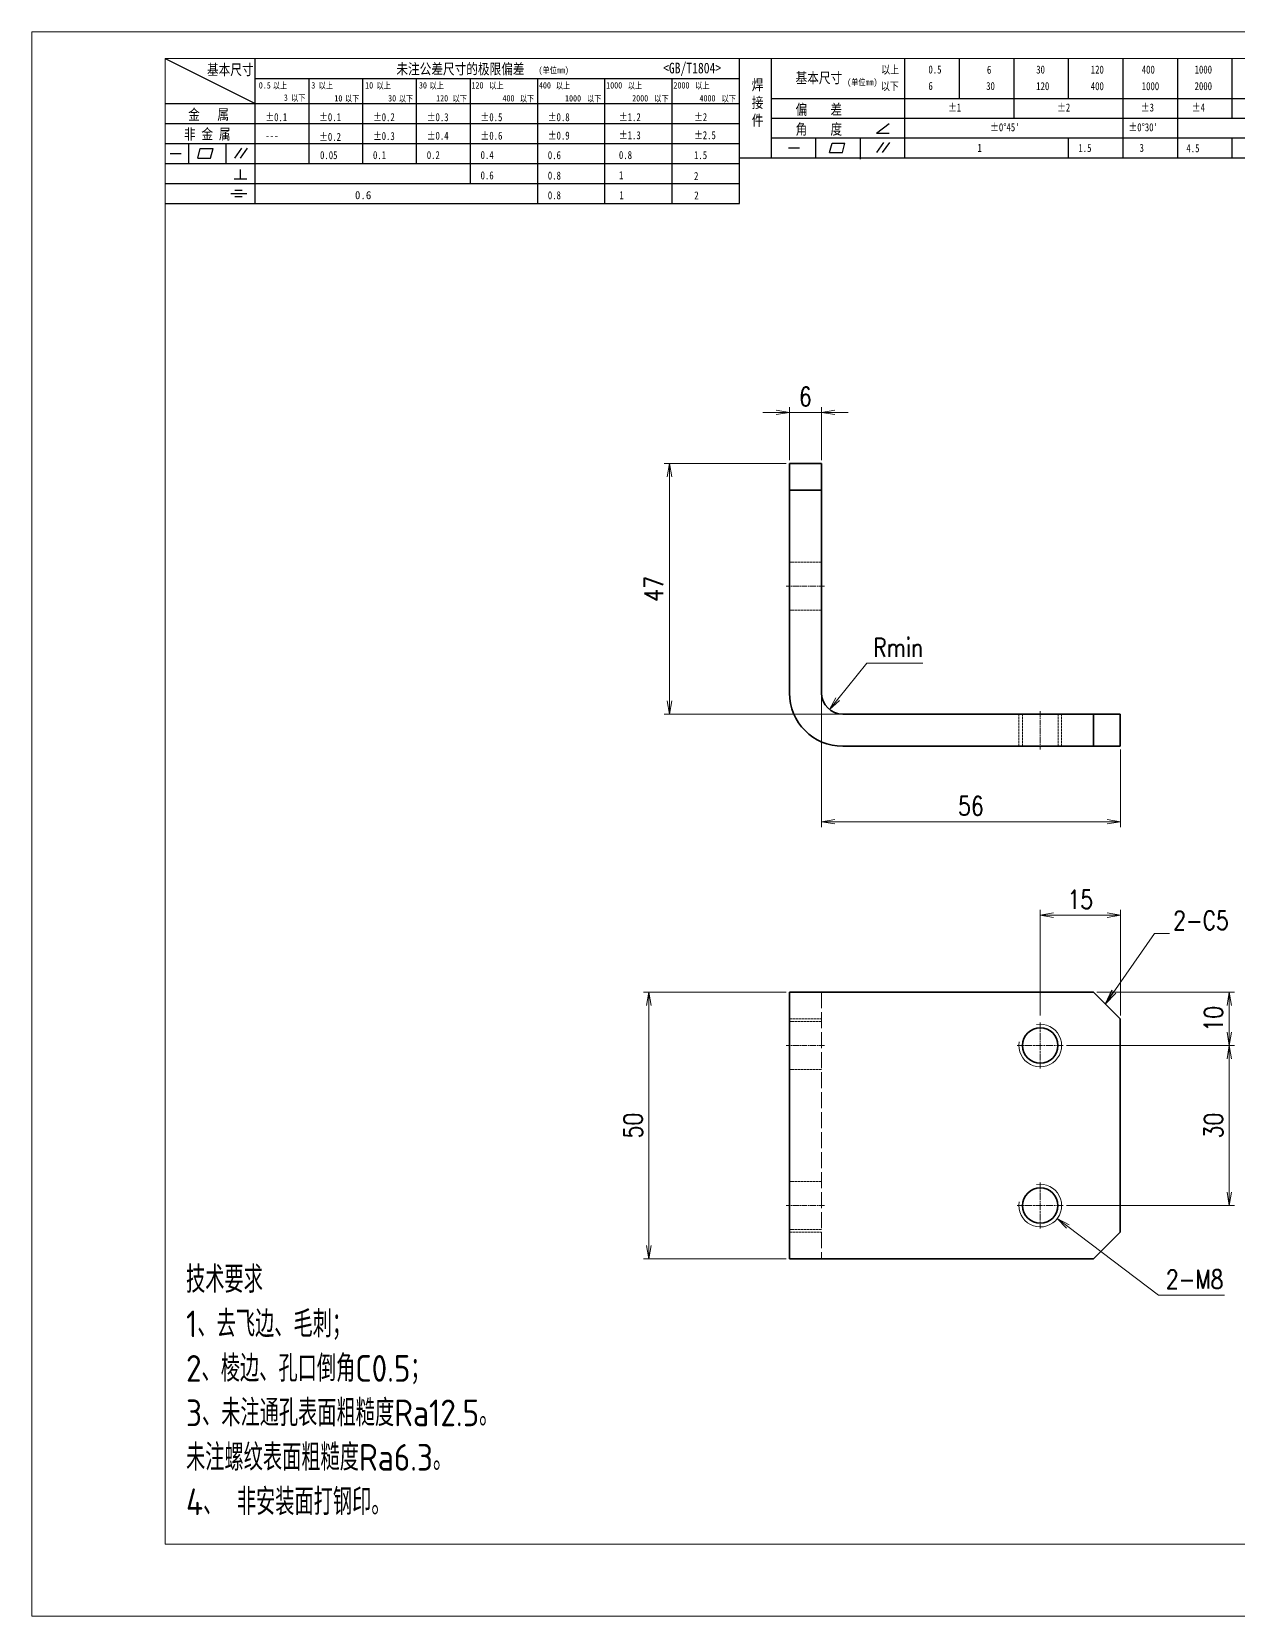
# Model space of a CAD drawing. Header units: inches. Extents: x 269 to 10986, y 1043 to 4337.
# Drawn here: x 4365.8 to 4591.9, y 3497.4 to 3794.4 of the extents above; entities that cross this region are included whole.
import ezdxf

# ---------------------------------------------------------------- set-up
doc = ezdxf.new("R2010")
doc.units = ezdxf.units.IN
doc.header["$MEASUREMENT"] = 0
doc.linetypes.add('AM_ISO02W050x2', pattern=[3.75, 3, -0.75])
doc.linetypes.add('AM_ISO08W050x2', pattern=[9, 6, -0.75, 1.5, -0.75])
for name, color, linetype, lineweight in [('中心线', 2, 'AM_ISO08W050x2', 18), ('图框', 7, 'Continuous', 18), ('标注线', 3, 'Continuous', 18), ('粗实线', 7, 'Continuous', 35), ('细实线', 3, 'Continuous', 18), ('虚线', 1, 'AM_ISO02W050x2', 18)]:
    doc.layers.add(name, color=color, linetype=linetype, lineweight=lineweight)
doc.layers.add('图\\M+19E79\\M+195B6\\M+18E9A', color=7, linetype='Continuous')
doc.layers.add('打印', color=7, linetype='Continuous', lineweight=15, plot=False)
doc.layers.add('打印-禁用', color=7, linetype='Continuous', lineweight=15, plot=False)
doc.styles.add('DIM', font='romans.shx', dxfattribs={"width": 0.8, "bigfont": 'bigfont.shx'})
doc.styles.add('国标', font='simfang.ttf', dxfattribs={"width": 0.8})
doc.styles.add('机械长仿宋', font='gbenor.shx', dxfattribs={"height": 1, "bigfont": 'gbcbig.shx'})
doc.dimstyles.new('XR 1-1', dxfattribs={"dimtxt": 3.5, "dimasz": 2.5, "dimexe": 1, "dimexo": 0.625, "dimgap": 1.2, "dimtad": 1, "dimtoh": 1, "dimdsep": 46, "dimtxsty": 'DIM', "dimblk": 'OPEN', "dimcen": 0, "dimclrd": 8, "dimclre": 8, "dimclrt": 2, "dimazin": 2, "dimtfac": 0.5, "dimtmove": 0, "dimatfit": 3, "dimldrblk": 'OPEN', "dimfxl": 0, "dimtolj": 2, "dimlwd": 18, "dimlwe": 18, "dimarcsym": 0})
doc.dimstyles.new('XR 1-1$0', dxfattribs={"dimtxt": 3.5, "dimasz": 2.5, "dimexe": 1, "dimexo": 0.625, "dimgap": 1.2, "dimtad": 1, "dimzin": 9, "dimdsep": 46, "dimtxsty": 'DIM', "dimblk": 'OPEN', "dimcen": 0, "dimclrd": 8, "dimclre": 8, "dimclrt": 2, "dimazin": 2, "dimtfac": 0.5, "dimtmove": 0, "dimatfit": 3, "dimldrblk": 'OPEN', "dimfxl": 0, "dimtolj": 2, "dimlwd": 18, "dimlwe": 18, "dimarcsym": 0})
doc.dimstyles.new('XR 1-1$3', dxfattribs={"dimtxt": 3.5, "dimasz": 2.5, "dimexe": 1, "dimexo": 0.625, "dimgap": 1.2, "dimtad": 1, "dimtoh": 1, "dimdsep": 46, "dimtxsty": 'DIM', "dimblk": 'OPEN', "dimcen": 0, "dimclrd": 8, "dimclre": 8, "dimclrt": 2, "dimazin": 2, "dimtfac": 0.5, "dimtofl": 0, "dimtmove": 0, "dimatfit": 3, "dimldrblk": 'OPEN', "dimfxl": 0, "dimtolj": 2, "dimlwd": 18, "dimlwe": 18, "dimarcsym": 0})
doc.dimstyles.new('XR 1-1$4', dxfattribs={"dimtxt": 3.5, "dimasz": 2.5, "dimexe": 1, "dimexo": 0.625, "dimgap": 1.2, "dimtad": 1, "dimtoh": 1, "dimdsep": 46, "dimtxsty": 'DIM', "dimblk": 'OPEN', "dimcen": 0, "dimclrd": 8, "dimclre": 8, "dimclrt": 2, "dimazin": 2, "dimtfac": 0.5, "dimtofl": 0, "dimtmove": 0, "dimatfit": 3, "dimldrblk": 'OPEN', "dimfxl": 0, "dimtolj": 2, "dimlwd": 18, "dimlwe": 18, "dimarcsym": 0})

# ---------------------------------------------------------------- blocks, each defined once
blk = doc.blocks.new('GZDEH零件A3图框V01版')
at = {"layer": '图\\M+19E79\\M+195B6\\M+18E9A', "color": 9}
for p, q in [((2882.49, -1554.46), (2899.37, -1562.92)), ((2899.37, -1581.67), (2899.37, -1554.46)), ((2990.09, -1581.67), (2990.09, -1554.46)), ((2996.09, -1573.08), (2996.09, -1554.46)), ((3021.09, -1561.98), (3021.09, -1554.46)), ((3031.31, -1561.98), (3031.31, -1554.46)), ((3041.53, -1561.98), (3041.53, -1554.46)), ((3051.75, -1561.98), (3051.75, -1554.46)), ((3061.98, -1561.98), (3061.98, -1554.46)), ((3072.2, -1561.98), (3072.2, -1554.46)), ((3082.42, -1561.98), (3082.42, -1554.46)), ((2899.37, -1558.24), (2990.09, -1558.24)), ((2909.45, -1574.17), (2909.45, -1558.24)), ((2919.53, -1574.17), (2919.53, -1558.24)), ((2929.61, -1574.17), (2929.61, -1558.24)), ((2939.69, -1577.92), (2939.69, -1558.24)), ((2952.29, -1581.67), (2952.29, -1558.24)), ((2964.89, -1581.67), (2964.89, -1558.24)), ((2977.49, -1581.67), (2977.49, -1558.24)), ((2996.09, -1561.98), (3113.09, -1561.98)), ((3021.09, -1573.08), (3021.09, -1561.98)), ((3041.53, -1565.68), (3041.53, -1561.98)), ((3061.98, -1573.08), (3061.98, -1561.98)), ((3072.2, -1573.08), (3072.2, -1561.98)), ((3082.42, -1565.68), (3082.42, -1561.98)), ((2882.49, -1562.92), (2990.09, -1562.92)), ((2882.49, -1566.67), (2990.09, -1566.67)), ((2996.09, -1565.68), (3113.09, -1565.68)), ((3015.75, -1568.51), (3018.15, -1566.66)), ((2882.49, -1570.42), (2990.09, -1570.42)), ((2886.92, -1574.12), (2886.92, -1570.42)), ((2893.91, -1574.12), (2893.91, -1570.42)), ((2996.09, -1569.38), (3113.09, -1569.38)), ((3004.42, -1573.08), (3004.42, -1569.38)), ((3006.97, -1572.12), (3007.45, -1570.33)), ((3007.45, -1570.33), (3009.86, -1570.33)), ((3009.39, -1572.12), (3009.86, -1570.33)), ((3012.75, -1573.08), (3012.75, -1569.38)), ((3015.75, -1568.51), (3018.15, -1568.51)), ((3015.81, -1572.12), (3017.15, -1570.26)), ((3016.89, -1572.12), (3018.23, -1570.26)), ((3051.75, -1573.08), (3051.75, -1569.38)), ((3082.42, -1573.08), (3082.42, -1569.48)), ((2883.43, -1572.27), (2885.49, -1572.27)), ((2888.59, -1573.16), (2889.07, -1571.37)), ((2888.59, -1573.16), (2891, -1573.16)), ((2889.07, -1571.37), (2891.48, -1571.37)), ((2891, -1573.16), (2891.48, -1571.37)), ((2895.52, -1573.16), (2896.85, -1571.3)), ((2896.6, -1573.16), (2897.94, -1571.3)), ((2990.09, -1573.08), (3113.09, -1573.08)), ((2999.26, -1571.23), (3001.32, -1571.23)), ((3006.97, -1572.12), (3009.39, -1572.12)), ((3012.75, -1573.33), (3012.75, -1573.08)), ((2882.49, -1574.17), (2990.09, -1574.17)), ((2895.42, -1577.05), (2897.81, -1577.05)), ((2896.58, -1577.05), (2896.58, -1575.28)), ((2882.49, -1577.92), (2990.09, -1577.92)), ((2894.79, -1579.77), (2897.77, -1579.77)), ((2895.57, -1579.17), (2896.92, -1579.17)), ((2882.49, -1581.67), (2990.09, -1581.67)), ((2895.57, -1580.37), (2896.93, -1580.37))]:
    blk.add_line(p, q, dxfattribs=at)
at = {"layer": '图框', "linetype": 'Continuous'}
for p, q in [((2882.49, -1554.46), (2882.49, -1832.96)), ((3272.49, -1554.46), (2882.49, -1554.46)), ((2882.49, -1832.96), (3272.49, -1832.96))]:
    blk.add_line(p, q, dxfattribs=at)
at = {"layer": '打印-禁用', "linetype": 'Continuous'}
for p, q in [((2857.49, -1549.46), (2857.49, -1846.46)), ((3277.49, -1549.46), (2857.49, -1549.46)), ((2857.49, -1846.46), (3277.49, -1846.46))]:
    blk.add_line(p, q, dxfattribs=at)
at = {"layer": '图\\M+19E79\\M+195B6\\M+18E9A', "color": 9, "style": '国标', "width": 0.8}
for s, height, p in [('基本尺寸', 2, (2890.33, -1557.58)), ('未注公差尺寸的极限偏差', 2, (2925.81, -1557.44)), ('<GB/T1804>', 2, (2975.78, -1557.27)), ('以上', 1.5, (3016.64, -1557.33)), ('0.5', 1.5, (3025.49, -1557.3)), ('6', 1.5, (3036.45, -1557.34)), ('30', 1.5, (3045.69, -1557.31)), ('120', 1.5, (3055.91, -1557.31)), ('400', 1.5, (3065.46, -1557.31)), ('1000', 1.5, (3075.36, -1557.31)), ('30', 1.2, (2930.04, -1560.11)), ('基本尺寸', 2, (3000.6, -1559.1)), ('以下', 1.5, (3016.58, -1560.43)), ('6', 1.5, (3025.49, -1560.38)), ('30', 1.5, (3036.31, -1560.39)), ('120', 1.5, (3045.69, -1560.41)), ('400', 1.5, (3055.91, -1560.41)), ('1000', 1.5, (3065.46, -1560.41)), ('2000', 1.5, (3075.36, -1560.41)), ('金   属', 2, (2886.82, -1565.98)), ('±0.1', 1.5, (2901.27, -1566.23)), ('±0.1', 1.5, (2911.35, -1566.23)), ('±0.2', 1.5, (2921.43, -1566.23)), ('±0.3', 1.5, (2931.51, -1566.23)), ('±0.5', 1.5, (2941.59, -1566.23)), ('±0.8', 1.5, (2954.19, -1566.23)), ('±1.2', 1.5, (2967.51, -1566.23)), ('±2', 1.5, (2981.58, -1566.23)), ('偏    差', 2, (3000.6, -1565.04)), ('±1', 1.5, (3029.16, -1564.42)), ('±2', 1.5, (3049.61, -1564.42)), ('±3', 1.5, (3065.3, -1564.42)), ('±4', 1.5, (3074.85, -1564.42)), ('非 金 属', 2, (2886.02, -1569.65)), ('±0.3', 1.5, (2921.43, -1569.77)), ('±0.4', 1.5, (2931.51, -1569.71)), ('±0.6', 1.5, (2941.59, -1569.71)), ('±0.9', 1.5, (2954.19, -1569.68)), ('±1.3', 1.5, (2967.51, -1569.62)), ('±2.5', 1.5, (2981.58, -1569.61)), ('角    度', 2, (3000.6, -1568.74)), ("±0%%D45'", 1.5, (3037.06, -1568.12)), ("±0%%D30'", 1.5, (3062.98, -1568.12)), ('---', 1.5, (2901.27, -1569.65)), ('±0.2', 1.5, (2911.35, -1569.92)), ('1', 1.5, (3034.69, -1571.98)), ('1.5', 1.5, (3053.59, -1572.01)), ('3', 1.5, (3065.05, -1571.98)), ('4.5', 1.5, (3073.82, -1572.05)), ('0.1', 1.5, (2921.43, -1573.34)), ('0.2', 1.5, (2931.51, -1573.33)), ('0.4', 1.5, (2941.59, -1573.33)), ('0.6', 1.5, (2954.19, -1573.35)), ('0.8', 1.5, (2967.51, -1573.33)), ('1.5', 1.5, (2981.58, -1573.34)), ('0.6', 1.5, (2941.59, -1577.14)), ('0.8', 1.5, (2954.19, -1577.17)), ('1', 1.5, (2967.51, -1577.12)), ('2', 1.5, (2981.58, -1577.26)), ('0.8', 1.5, (2954.19, -1580.87)), ('1', 1.5, (2967.59, -1580.86)), ('2', 1.5, (2981.62, -1580.89))]:
    blk.add_text(s, height=height, dxfattribs=at).set_placement(p)
at = {"layer": '图\\M+19E79\\M+195B6\\M+18E9A', "color": 9, "lineweight": 15, "style": '国标', "width": 0.8}
for s, p in [('(单位mm)', (2952.44, -1557.27)), ('0.5', (2900.03, -1560.11)), ('以上', (2902.64, -1560.16)), ('3', (2909.88, -1560.11)), ('以上', (2911.25, -1560.16)), ('10', (2919.96, -1560.11)), ('以上', (2922.09, -1560.16)), ('以上', (2932.02, -1560.16)), ('120', (2939.88, -1560.11)), ('以上', (2943.21, -1560.16)), ('400', (2952.52, -1560.11)), ('以上', (2955.68, -1560.16)), ('1000', (2965.12, -1560.11)), ('以上', (2969.16, -1560.16)), ('2000', (2977.72, -1560.11)), ('以上', (2981.8, -1560.16)), ('(单位mm)', (3010.27, -1559.51)), ('3', (2904.73, -1562.41)), ('以下', (2906.1, -1562.46)), ('10', (2914.19, -1562.54)), ('以下', (2916.18, -1562.59)), ('30', (2924.27, -1562.54)), ('以下', (2926.26, -1562.59)), ('120', (2933.26, -1562.54)), ('以下', (2936.34, -1562.59)), ('400', (2945.7, -1562.54)), ('以下', (2948.94, -1562.59)), ('1000', (2957.41, -1562.54)), ('以下', (2961.54, -1562.59)), ('2000', (2969.99, -1562.54)), ('以下', (2974.14, -1562.59)), ('4000', (2982.59, -1562.54)), ('以下', (2986.74, -1562.59))]:
    blk.add_text(s, height=1.2, dxfattribs=at).set_placement(p)
at = {"layer": '图\\M+19E79\\M+195B6\\M+18E9A', "color": 9, "lineweight": 13, "style": '国标'}
blk.add_text('0.6', height=1.5, dxfattribs=at).set_placement((2918.05, -1580.85))
at = {"layer": '图\\M+19E79\\M+195B6\\M+18E9A', "color": 9, "style": '国标'}
for s, insert, char_height, width, attachment_point in [('焊\\P接\\P件', (2992.39, -1558.41), 2, 3.1877, 1), ('0.05', (2911.51, -1573.37), 1.5, 5.1982, 7)]:
    blk.add_mtext(s, dxfattribs=dict(at, insert=insert, char_height=char_height, width=width, attachment_point=attachment_point))
blk = doc.blocks.new('DEH A3')
at = {"layer": '图框'}
blk.add_blockref('GZDEH零件A3图框V01版', (-2857.49, 1846.46), dxfattribs=at)
blk = doc.blocks.new('_Open')
at = {"color": 0, "linetype": 'ByBlock', "lineweight": -2}
for p, q in [((-1, 0.17), (0, 0)), ((-1, -0.17), (0, 0)), ((0, 0), (-1, 0))]:
    blk.add_line(p, q, dxfattribs=at)
blk = doc.blocks.new('*D1187')
at = {"layer": 'Defpoints', "color": 0, "transparency": 16777216}
for p in [(4507.77, 3713.43), (4485.32, 3666.43), (4517.77, 3666.43)]:
    blk.add_point(p, dxfattribs=at)
at = {"layer": '标注线', "color": 8, "lineweight": 18, "transparency": 16777216}
for p, q in [((4507.14, 3713.43), (4484.32, 3713.43)), ((4485.32, 3710.93), (4485.32, 3668.93)), ((4517.14, 3666.43), (4484.32, 3666.43))]:
    blk.add_line(p, q, dxfattribs=at)
at = {"layer": '标注线', "color": 8, "lineweight": 18, "transparency": 16777216, "xscale": 2.5, "yscale": 2.5, "zscale": 2.5}
for p, rotation in [((4485.32, 3713.43), 90), ((4485.32, 3666.43), 270)]:
    blk.add_blockref('_Open', p, dxfattribs=dict(at, rotation=rotation))
at = {"layer": '标注线', "color": 2, "transparency": 16777216, "insert": (4482.37, 3689.93), "char_height": 3.5, "attachment_point": 5, "rotation": 90, "style": 'DIM'}
blk.add_mtext('\\A2;47', dxfattribs=at)
blk = doc.blocks.new('*D1188')
at = {"layer": 'Defpoints', "color": 0, "transparency": 16777216}
for p in [(4513.77, 3670.43), (4569.77, 3660.43), (4569.77, 3646.28)]:
    blk.add_point(p, dxfattribs=at)
at = {"layer": '标注线', "color": 8, "lineweight": 18, "transparency": 16777216}
for p, q in [((4513.77, 3669.8), (4513.77, 3645.28)), ((4569.77, 3659.8), (4569.77, 3645.28)), ((4516.27, 3646.28), (4567.27, 3646.28))]:
    blk.add_line(p, q, dxfattribs=at)
at = {"layer": '标注线', "color": 8, "lineweight": 18, "transparency": 16777216, "xscale": 2.5, "yscale": 2.5, "zscale": 2.5, "rotation": 180}
blk.add_blockref('_Open', (4513.77, 3646.28), dxfattribs=at)
at = {"layer": '标注线', "color": 8, "lineweight": 18, "transparency": 16777216, "xscale": 2.5, "yscale": 2.5, "zscale": 2.5}
blk.add_blockref('_Open', (4569.77, 3646.28), dxfattribs=at)
at = {"layer": '标注线', "color": 2, "transparency": 16777216, "insert": (4541.77, 3649.23), "char_height": 3.5, "attachment_point": 5, "style": 'DIM'}
blk.add_mtext('\\A2;56', dxfattribs=at)
blk = doc.blocks.new('*D1189')
at = {"layer": 'Defpoints', "color": 0, "transparency": 16777216}
for p in [(4507.77, 3723), (4507.77, 3713.43), (4513.77, 3713.43)]:
    blk.add_point(p, dxfattribs=at)
at = {"layer": '标注线', "color": 8, "lineweight": 18, "transparency": 16777216}
for p, q in [((4505.27, 3723), (4502.77, 3723)), ((4507.77, 3714.05), (4507.77, 3724)), ((4513.77, 3723), (4507.77, 3723)), ((4513.77, 3714.05), (4513.77, 3724)), ((4516.27, 3723), (4518.77, 3723))]:
    blk.add_line(p, q, dxfattribs=at)
at = {"layer": '标注线', "color": 8, "lineweight": 18, "transparency": 16777216, "xscale": 2.5, "yscale": 2.5, "zscale": 2.5}
blk.add_blockref('_Open', (4507.77, 3723), dxfattribs=at)
at = {"layer": '标注线', "color": 8, "lineweight": 18, "transparency": 16777216, "xscale": 2.5, "yscale": 2.5, "zscale": 2.5, "rotation": 180}
blk.add_blockref('_Open', (4513.77, 3723), dxfattribs=at)
at = {"layer": '标注线', "color": 2, "transparency": 16777216, "insert": (4510.77, 3725.95), "char_height": 3.5, "attachment_point": 5, "style": 'DIM'}
blk.add_mtext('\\A2;6', dxfattribs=at)
blk = doc.blocks.new('*D1190')
at = {"layer": 'Defpoints', "color": 0, "transparency": 16777216}
for p in [(4517.77, 3670.43), (4515.25, 3667.32)]:
    blk.add_point(p, dxfattribs=at)
at = {"layer": '标注线', "color": 8, "lineweight": 18, "transparency": 16777216}
for p, q in [((4522.26, 3675.98), (4516.82, 3669.26)), ((4532.79, 3675.98), (4522.26, 3675.98))]:
    blk.add_line(p, q, dxfattribs=at)
at = {"layer": '标注线', "color": 8, "lineweight": 18, "transparency": 16777216, "xscale": 2.5, "yscale": 2.5, "zscale": 2.5, "rotation": 231.0283015217336}
blk.add_blockref('_Open', (4515.25, 3667.32), dxfattribs=at)
at = {"layer": '标注线', "color": 2, "transparency": 16777216, "insert": (4528.13, 3678.93), "char_height": 3.5, "attachment_point": 5, "style": 'DIM'}
blk.add_mtext('\\A2;{\\Fromans,bigfont|c134;Rmin}', dxfattribs=at)
blk = doc.blocks.new('*D1191')
at = {"layer": 'Defpoints', "color": 0, "transparency": 16777216}
for p in [(4481.42, 3614.33), (4507.77, 3614.33), (4507.77, 3564.33)]:
    blk.add_point(p, dxfattribs=at)
at = {"layer": '标注线', "color": 8, "lineweight": 18, "transparency": 16777216}
for p, q in [((4507.14, 3614.33), (4480.42, 3614.33)), ((4481.42, 3566.83), (4481.42, 3611.83)), ((4507.14, 3564.33), (4480.42, 3564.33))]:
    blk.add_line(p, q, dxfattribs=at)
at = {"layer": '标注线', "color": 8, "lineweight": 18, "transparency": 16777216, "xscale": 2.5, "yscale": 2.5, "zscale": 2.5}
for p, rotation in [((4481.42, 3614.33), 90), ((4481.42, 3564.33), 270)]:
    blk.add_blockref('_Open', p, dxfattribs=dict(at, rotation=rotation))
at = {"layer": '标注线', "color": 2, "transparency": 16777216, "insert": (4478.47, 3589.33), "char_height": 3.5, "attachment_point": 5, "rotation": 90, "style": 'DIM'}
blk.add_mtext('\\A2;50', dxfattribs=at)
blk = doc.blocks.new('*D1195')
at = {"layer": 'Defpoints', "color": 0, "transparency": 16777216}
for p in [(4564.77, 3614.33), (4559.09, 3604.33), (4590.18, 3604.33)]:
    blk.add_point(p, dxfattribs=at)
at = {"layer": '标注线', "color": 8, "lineweight": 18, "transparency": 16777216}
for p, q in [((4565.39, 3614.33), (4591.18, 3614.33)), ((4590.18, 3611.83), (4590.18, 3606.83)), ((4559.71, 3604.33), (4591.18, 3604.33))]:
    blk.add_line(p, q, dxfattribs=at)
at = {"layer": '标注线', "color": 8, "lineweight": 18, "transparency": 16777216, "xscale": 2.5, "yscale": 2.5, "zscale": 2.5}
for p, rotation in [((4590.18, 3614.33), 90), ((4590.18, 3604.33), 270)]:
    blk.add_blockref('_Open', p, dxfattribs=dict(at, rotation=rotation))
at = {"layer": '标注线', "color": 2, "transparency": 16777216, "insert": (4587.23, 3609.33), "char_height": 3.5, "attachment_point": 5, "rotation": 90, "style": 'DIM'}
blk.add_mtext('\\A2;10', dxfattribs=at)
blk = doc.blocks.new('*D1196')
at = {"layer": 'Defpoints', "color": 0, "transparency": 16777216}
for p in [(4562.92, 3604.33), (4559.09, 3574.33), (4590.18, 3574.33)]:
    blk.add_point(p, dxfattribs=at)
at = {"layer": '标注线', "color": 8, "lineweight": 18, "transparency": 16777216}
for p, q in [((4563.55, 3604.33), (4591.18, 3604.33)), ((4590.18, 3601.83), (4590.18, 3576.83)), ((4559.71, 3574.33), (4591.18, 3574.33))]:
    blk.add_line(p, q, dxfattribs=at)
at = {"layer": '标注线', "color": 8, "lineweight": 18, "transparency": 16777216, "xscale": 2.5, "yscale": 2.5, "zscale": 2.5}
for p, rotation in [((4590.18, 3604.33), 90), ((4590.18, 3574.33), 270)]:
    blk.add_blockref('_Open', p, dxfattribs=dict(at, rotation=rotation))
at = {"layer": '标注线', "color": 2, "transparency": 16777216, "insert": (4587.23, 3589.33), "char_height": 3.5, "attachment_point": 5, "rotation": 90, "style": 'DIM'}
blk.add_mtext('\\A2;30', dxfattribs=at)
blk = doc.blocks.new('*D1197')
at = {"layer": 'Defpoints', "color": 0, "transparency": 16777216}
for p in [(4554.77, 3628.75), (4554.77, 3609.33), (4569.77, 3609.33)]:
    blk.add_point(p, dxfattribs=at)
at = {"layer": '标注线', "color": 8, "lineweight": 18, "transparency": 16777216}
for p, q in [((4554.77, 3609.96), (4554.77, 3629.75)), ((4569.77, 3609.96), (4569.77, 3629.75)), ((4567.27, 3628.75), (4557.27, 3628.75))]:
    blk.add_line(p, q, dxfattribs=at)
at = {"layer": '标注线', "color": 8, "lineweight": 18, "transparency": 16777216, "xscale": 2.5, "yscale": 2.5, "zscale": 2.5, "rotation": 180}
blk.add_blockref('_Open', (4554.77, 3628.75), dxfattribs=at)
at = {"layer": '标注线', "color": 8, "lineweight": 18, "transparency": 16777216, "xscale": 2.5, "yscale": 2.5, "zscale": 2.5}
blk.add_blockref('_Open', (4569.77, 3628.75), dxfattribs=at)
at = {"layer": '标注线', "color": 2, "transparency": 16777216, "insert": (4562.27, 3631.7), "char_height": 3.5, "attachment_point": 5, "style": 'DIM'}
blk.add_mtext('\\A2;15', dxfattribs=at)
blk = doc.blocks.new('*D1199')
at = {"layer": 'Defpoints', "color": 0, "transparency": 16777216}
for p in [(4551.58, 3576.75), (4557.95, 3571.92)]:
    blk.add_point(p, dxfattribs=at)
at = {"layer": '标注线', "color": 8, "lineweight": 18, "transparency": 16777216}
for p, q in [((4576.89, 3557.57), (4559.95, 3570.41)), ((4589.29, 3557.57), (4576.89, 3557.57))]:
    blk.add_line(p, q, dxfattribs=at)
at = {"layer": '标注线', "color": 8, "lineweight": 18, "transparency": 16777216, "xscale": 2.5, "yscale": 2.5, "zscale": 2.5, "rotation": 142.8565233657536}
blk.add_blockref('_Open', (4557.95, 3571.92), dxfattribs=at)
at = {"layer": '标注线', "color": 2, "transparency": 16777216, "insert": (4583.69, 3560.52), "char_height": 3.5, "attachment_point": 5, "style": 'DIM'}
blk.add_mtext('\\A2;{\\Fromans,bigfont|c134;2-}M8', dxfattribs=at)

msp = doc.modelspace()

# ---------------------------------------------------------------- linework, layer by layer
at = {"layer": '中心线', "lineweight": 13, "ltscale": 0.180014}
for p, q in [((4514.365, 3690.428), (4507.165, 3690.428)), ((4514.365, 3604.333), (4507.165, 3604.333)), ((4514.365, 3574.333), (4507.165, 3574.333))]:
    msp.add_line(p, q, dxfattribs=at)
at = {"layer": '中心线', "lineweight": 13, "ltscale": 0.180016}
msp.add_line((4554.765, 3667.028), (4554.765, 3659.827), dxfattribs=at)
at = {"layer": '中心线', "lineweight": 13, "ltscale": 0.216028}
for p, q in [((4554.765, 3608.653), (4554.765, 3600.012)), ((4559.086, 3604.333), (4550.445, 3604.333)), ((4554.765, 3578.653), (4554.765, 3570.012)), ((4559.086, 3574.333), (4550.445, 3574.333))]:
    msp.add_line(p, q, dxfattribs=at)
at = {"layer": '打印'}
msp.add_lwpolyline([(4365.811, 3794.354), (4785.811, 3794.354), (4785.811, 3497.354), (4365.811, 3497.354)], close=True, dxfattribs=at)
at = {"layer": '粗实线', "ltscale": 0.125}
for p, q in [((4507.765, 3713.428), (4507.765, 3708.428)), ((4513.765, 3713.428), (4513.765, 3708.428)), ((4569.765, 3666.428), (4564.765, 3666.428)), ((4569.765, 3660.428), (4564.765, 3660.428))]:
    msp.add_line(p, q, dxfattribs=at)
at = {"layer": '粗实线', "ltscale": 0.15}
for p, q in [((4507.765, 3713.428), (4513.765, 3713.428)), ((4507.765, 3708.428), (4513.765, 3708.428)), ((4564.765, 3666.428), (4564.765, 3660.428)), ((4569.765, 3666.428), (4569.765, 3660.428))]:
    msp.add_line(p, q, dxfattribs=at)
at = {"layer": '粗实线'}
for p, q in [((4507.765, 3670.428), (4507.765, 3708.428)), ((4513.765, 3670.428), (4513.765, 3708.428)), ((4564.765, 3666.428), (4517.765, 3666.428)), ((4564.765, 3660.428), (4517.765, 3660.428)), ((4507.765, 3614.333), (4507.765, 3564.333)), ((4564.765, 3614.333), (4517.765, 3614.333)), ((4569.765, 3609.333), (4569.765, 3569.333)), ((4564.765, 3564.333), (4517.765, 3564.333))]:
    msp.add_line(p, q, dxfattribs=at)
at = {"layer": '粗实线', "ltscale": 0.25}
for p, q in [((4507.765, 3614.333), (4517.765, 3614.333)), ((4507.765, 3564.333), (4517.765, 3564.333))]:
    msp.add_line(p, q, dxfattribs=at)
at = {"layer": '粗实线', "ltscale": 0.176777}
for p, q in [((4569.765, 3609.333), (4564.765, 3614.333)), ((4569.765, 3569.333), (4564.765, 3564.333))]:
    msp.add_line(p, q, dxfattribs=at)
at = {"layer": '粗实线'}
for centre in [(4554.765, 3604.333), (4554.765, 3574.333)]:
    msp.add_circle(centre, 3.323, dxfattribs=at)
for radius in [10, 4]:
    msp.add_arc((4517.765, 3670.428), radius, 180, 270, dxfattribs=at)
at = {"layer": '细实线'}
for centre in [(4554.765, 3604.333), (4554.765, 3574.333)]:
    msp.add_arc(centre, 4, 169.99999, 100.00001, dxfattribs=at)
at = {"layer": '虚线', "ltscale": 0.15}
for p, q in [((4507.765, 3708.428), (4513.765, 3708.428)), ((4513.765, 3694.928), (4507.765, 3694.928)), ((4513.765, 3694.928), (4507.765, 3694.928)), ((4513.765, 3685.928), (4507.765, 3685.928)), ((4513.765, 3685.928), (4507.765, 3685.928)), ((4550.765, 3666.428), (4550.765, 3660.428)), ((4550.765, 3666.428), (4550.765, 3660.428)), ((4551.442, 3666.428), (4551.442, 3660.428)), ((4551.442, 3666.428), (4551.442, 3660.428)), ((4558.089, 3666.428), (4558.089, 3660.428)), ((4558.089, 3666.428), (4558.089, 3660.428)), ((4558.765, 3666.428), (4558.765, 3660.428)), ((4558.765, 3666.428), (4558.765, 3660.428)), ((4564.765, 3666.428), (4564.765, 3660.428)), ((4507.765, 3609.333), (4513.765, 3609.333)), ((4513.765, 3608.833), (4507.765, 3608.833)), ((4513.765, 3599.833), (4507.765, 3599.833)), ((4513.765, 3578.833), (4507.765, 3578.833)), ((4513.765, 3569.833), (4507.765, 3569.833)), ((4507.765, 3569.333), (4513.765, 3569.333))]:
    msp.add_line(p, q, dxfattribs=at)
at = {"layer": '虚线'}
msp.add_line((4513.765, 3614.333), (4513.765, 3564.333), dxfattribs=at)

# ---------------------------------------------------------------- block references
at = {"layer": '图框'}
msp.add_blockref('DEH A3', (4365.811, 3497.354), dxfattribs=at)

# ---------------------------------------------------------------- texts
at = {"layer": '标注线', "color": 2, "insert": (4579.654, 3626.038), "char_height": 3.5, "attachment_point": 7, "style": 'DIM'}
msp.add_mtext('\\A2;{\\Fromans,bigfont|c134;2-}C5', dxfattribs=at)
at = {"layer": '标注线', "color": 2, "insert": (4394.724, 3516.284), "char_height": 5, "width": 114.82461, "attachment_point": 7, "style": '机械长仿宋'}
msp.add_mtext('\\A2;技术要求\\P1、去飞边、毛刺；\\P2、棱边、孔口倒角C0.5；\\P3、未注通孔表面粗糙度Ra12.5。\\P未注螺纹表面粗糙度Ra6.3。\\P{\\A0;4、\\C3; \\C2;非安装面打钢印。}', dxfattribs=at)

# ---------------------------------------------------------------- dimensions: what is measured, and where the dimension line sits
at = {"layer": '标注线'}
for base, p1, p2, picture, middle in [((4507.765, 3722.996), (4513.765, 3713.428), (4507.765, 3713.428), '*D1189', (4510.765, 3725.946)), ((4569.765, 3646.282), (4513.765, 3670.428), (4569.765, 3660.428), '*D1188', (4541.765, 3649.232)), ((4554.765, 3628.747), (4569.765, 3609.333), (4554.765, 3609.333), '*D1197', (4562.265, 3631.697))]:
    dim = msp.add_linear_dim(base=base, p1=p1, p2=p2, dimstyle='XR 1-1$0', dxfattribs=at)
    dim.commit()
    dim.dimension.update_dxf_attribs({"geometry": picture, "text_midpoint": middle})
for base, p1, p2, picture, middle in [((4485.317, 3666.428), (4507.765, 3713.428), (4517.765, 3666.428), '*D1187', (4482.367, 3689.928)), ((4481.416, 3614.333), (4507.765, 3564.333), (4507.765, 3614.333), '*D1191', (4478.466, 3589.333)), ((4590.179, 3604.333), (4564.765, 3614.333), (4559.086, 3604.333), '*D1195', (4587.229, 3609.333)), ((4590.179, 3574.333), (4562.922, 3604.333), (4559.086, 3574.333), '*D1196', (4587.229, 3589.333))]:
    dim = msp.add_linear_dim(base=base, p1=p1, p2=p2, angle=90, dimstyle='XR 1-1$0', dxfattribs=at)
    dim.commit()
    dim.dimension.update_dxf_attribs({"geometry": picture, "text_midpoint": middle})
dim = msp.add_radius_dim(center=(4517.765, 3670.428), mpoint=(4515.249, 3667.318), text='{\\Fromans,bigfont|c134;Rmin}', dimstyle='XR 1-1$4', override={"dimtmove": 1}, dxfattribs=at)
dim.commit()
dim.dimension.update_dxf_attribs({"geometry": '*D1190', "text_midpoint": (4522.26, 3675.984), "dimtype": 164})
dim = msp.add_diameter_dim_2p(p1=(4551.577, 3576.748), p2=(4557.954, 3571.917), text='{\\Fromans,bigfont|c134;2-}<>', dimstyle='XR 1-1$3', override={"dimpost": 'M<>'}, dxfattribs=at)
dim.commit()
dim.dimension.update_dxf_attribs({"geometry": '*D1199', "text_midpoint": (4583.689, 3557.574), "dimtype": 163})

# ---------------------------------------------------------------- leaders
msp.add_leader([(4566.96, 3612.137), (4576.154, 3625.338), (4578.954, 3625.338)], dimstyle='XR 1-1', override={"dimasz": 2.8, "dimexe": 0.69965, "dimexo": 0.69965, "dimgap": 0.69965}, dxfattribs=at)

doc.saveas('drawing.dxf')
